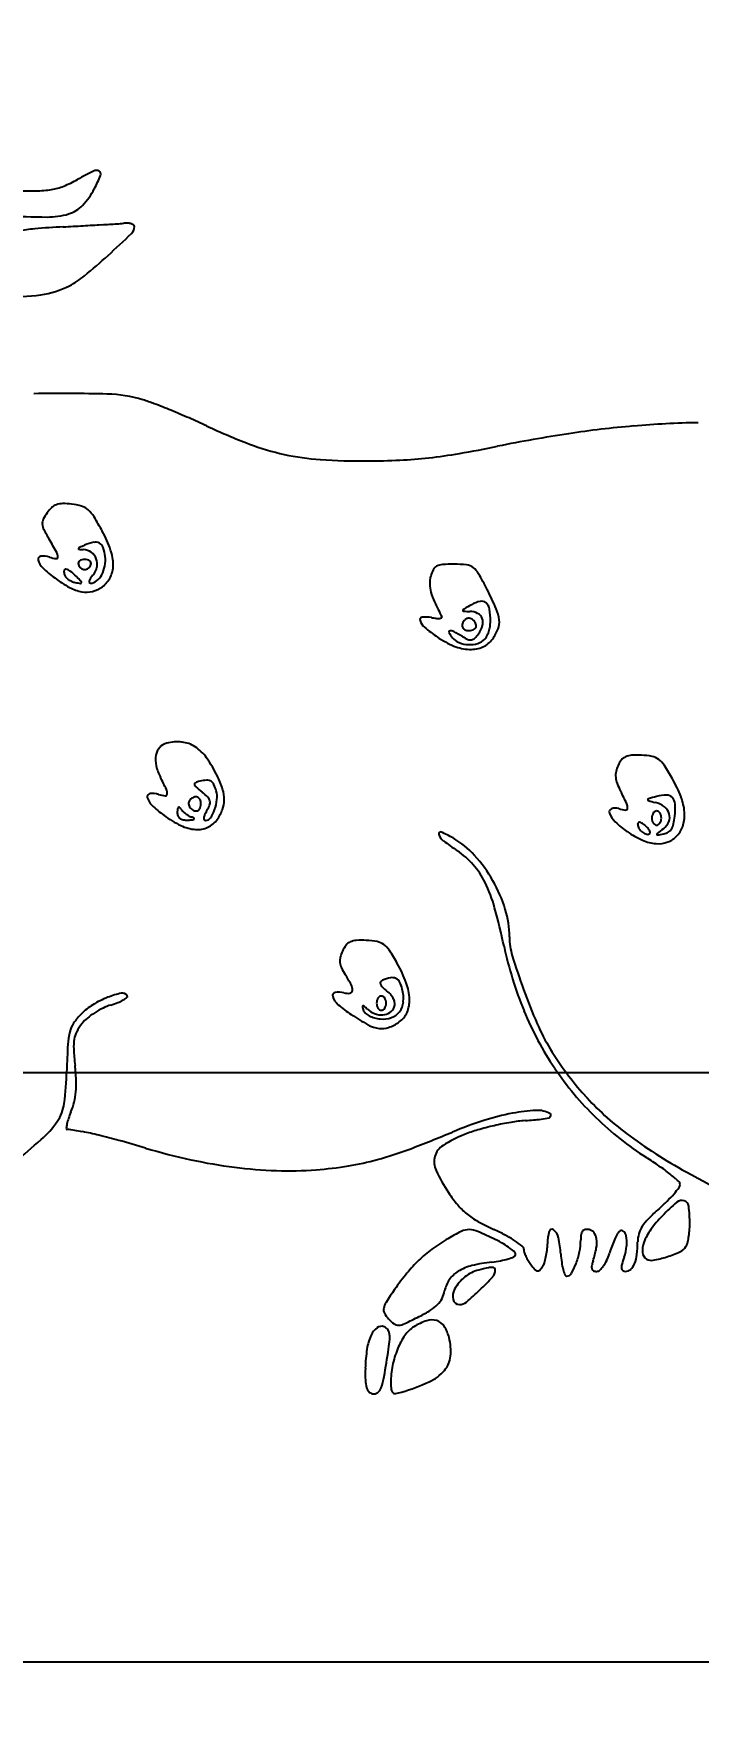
# Model space of a CAD drawing. Header units: millimetres. Extents: x 56222 to 3066687, y -650199 to -121287.
# Drawn here: x 140402.268 to 140404.017, y -185772.403 to -185767.96 of the extents above; entities that cross this region are included whole.
import ezdxf
from ezdxf import colors
from ezdxf.entities.mleader import LeaderData, LeaderLine
from ezdxf.math import Vec2, Vec3

# ---------------------------------------------------------------- set-up
doc = ezdxf.new("R2010")
doc.units = ezdxf.units.MM
doc.header["$MEASUREMENT"] = 0
doc.layers.add('$TD_AUDIT_GENERATED_(A0BDF17)', color=32, linetype='Continuous', lineweight=30)
doc.layers.add('Text', color=7, linetype='Continuous', lineweight=15)
doc.styles.add('style4', font='ARIALN.TTF')

msp = doc.modelspace()

# ---------------------------------------------------------------- linework, layer by layer
at = {"layer": '$TD_AUDIT_GENERATED_(A0BDF17)', "linetype": 'Continuous', "lineweight": 25, "ltscale": 2}
msp.add_line((140369.3346, -185772.2438), (140406.3359, -185772.2438), dxfattribs=at)
for centre, radius, start, end in [((140402.8098, -185769.0963), 0.8655, 116.3652, 119.5034), ((140402.4325, -185768.3349), 0.0158, 60.9194, 116.3652), ((140402.0432, -185768.1687), 0.433, 332.6577, 337.8024), ((140402.4358, -185768.3289), 0.00892, 337.8024, 60.9194), ((140402.248, -185765.3449), 3.0281, 269.0066, 270.4898), ((140402.2715, -185768.0895), 0.2833, 270.4898, 278.9238), ((140402.2933, -185768.2285), 0.1427, 278.9238, 292.1936), ((140402.2276, -185768.0673), 0.3167, 292.1936, 299.5034), ((140402.2583, -185768.28), 0.1908, 316.556, 332.6578), ((140402.3362, -185768.3538), 0.0835, 286.6926, 316.556), ((140402.3226, -185766.2167), 2.2252, 266.6546, 269.5073), ((140402.2967, -185768.7826), 0.3108, 94.777, 102.748), ((140402.4845, -185771.0297), 2.5658, 93.0923, 94.777), ((140402.3051, -185768.2499), 0.1919, 269.5073, 286.6927), ((140401.0311, -185744.1264), 24.3768, 273.09235, 273.21542), ((140401.3763, -185750.2718), 18.2216, 273.21549, 273.36859), ((140401.3389, -185749.6365), 18.8581, 273.36866, 273.49288), ((140402.4349, -185767.5932), 0.868, 273.493, 274.6556), ((140402.5114, -185768.5328), 0.0748, 86.4, 94.6557), ((140402.5136, -185768.4988), 0.0407, 73.3777, 86.4001), ((140402.5188, -185768.4811), 0.0222, 55.6354, 73.3779), ((140402.508, -185768.4667), 0.0255, 313.7674, 0.0021), ((140402.5287, -185768.4667), 0.00475, 0.002, 55.6353), ((140400.1829, -185766.0393), 3.3868, 312.3371, 313.7674), ((140401.317, -185767.2841), 1.7028, 309.5846, 312.337), ((140402.2587, -185768.423), 0.225, 297.3466, 309.5845), ((140402.2103, -185768.0932), 0.5587, 267.8126, 277.9112), ((140402.2552, -185768.4162), 0.2326, 277.9113, 297.3465), ((140402.3416, -185773.7974), 4.8911, 88.5909, 90.8574), ((140402.4533, -185769.259), 0.3513, 73.0564, 88.5909), ((140402.4241, -185769.3546), 0.4513, 69.0369, 73.0564), ((140401.8492, -185770.8551), 2.0582, 67.7336, 69.0369), ((140401.7575, -185771.0791), 2.3002, 66.4359, 67.7335), ((140401.8859, -185770.7847), 1.9791, 64.9834, 66.4359), ((140403.4426, -185767.4489), 1.7022, 244.9834, 249.1133), ((140404.0678, -185771.5909), 2.6085, 94.857, 98.6386), ((140404.0625, -185771.5279), 2.5452, 91.0235, 94.8569), ((140403.0651, -185768.4382), 0.6433, 249.1134, 257.6527), ((140402.7942, -185765.6176), 3.4973, 279.7819, 281.4606), ((140404.2551, -185772.8232), 3.8549, 98.6386, 101.4606), ((140403.0656, -185768.4359), 0.6456, 257.6527, 266.173), ((140403.1376, -185767.36), 1.7239, 266.173, 270.2662), ((140403.1363, -185767.0968), 1.987, 270.2662, 272.7649), ((140403.1747, -185767.8914), 1.1916, 272.765, 276.4298), ((140403.153, -185767.6988), 1.3854, 276.4298, 279.7819), ((140402.4058, -185769.2918), 0.1249, 144.9937, 154.1438), ((140402.3691, -185769.2661), 0.08, 132.1036, 144.9937), ((140402.3411, -185769.2351), 0.0383, 109.7251, 132.1036), ((140402.3454, -185769.2471), 0.051, 91.0225, 109.7251), ((140402.3479, -185769.3919), 0.1958, 84.1447, 91.0225), ((140402.3539, -185769.3333), 0.1369, 73.0339, 84.1447), ((140402.3802, -185769.2474), 0.0471, 48.3988, 73.034), ((140402.3565, -185769.274), 0.0826, 31.4479, 48.3989), ((140402.3158, -185769.2482), 0.0249, 154.1438, 184.398), ((140402.3294, -185769.2472), 0.0386, 184.3979, 206.7855), ((140402.6879, -185769.0662), 0.4401, 206.7855, 210.5433), ((140401.7821, -185769.6253), 0.756, 28.1188, 31.4479), ((140402.1226, -185769.4433), 0.3699, 19.7539, 28.1188), ((140400.9199, -185770.1095), 1.6127, 29.1171, 30.5433), ((140402.3905, -185769.3157), 0.00454, 114.7246, 162.0648), ((140402.3877, -185769.3147), 0.00152, 162.0647, 264.2526), ((140402.4063, -185769.1292), 0.188, 264.2525, 267.635), ((140402.6181, -185769.8099), 0.5486, 113.161, 114.7247), ((140402.3969, -185769.3567), 0.0397, 55.3011, 87.635), ((140402.4536, -185769.4253), 0.1303, 102.165, 113.161), ((140402.4307, -185769.3194), 0.0219, 61.1261, 102.165), ((140402.4313, -185769.3184), 0.0208, 18.6414, 61.126), ((140402.3409, -185769.3489), 0.1162, 6.7261, 18.6414), ((140402.2876, -185769.3426), 0.00795, 96.2192, 194.1986), ((140402.3218, -185769.3339), 0.0433, 194.1986, 226.3809), ((140402.2928, -185769.3904), 0.056, 72.3933, 96.2191), ((140402.3398, -185769.242), 0.0997, 252.3934, 262.6779), ((140402.3277, -185769.3366), 0.00432, 262.678, 1.0123), ((140402.3069, -185769.3369), 0.0252, 1.0123, 29.1171), ((140402.3938, -185769.3537), 0.00819, 162.1468, 198.4371), ((140402.3949, -185769.3541), 0.0094, 129.4106, 162.1468), ((140402.4046, -185769.3501), 0.0196, 198.437, 215.28), ((140402.4068, -185769.3486), 0.0223, 215.28, 230.5937), ((140402.3986, -185769.3586), 0.0152, 104.8572, 129.4105), ((140402.4023, -185769.3727), 0.0298, 90.0021, 104.8571), ((140402.4023, -185769.3727), 0.0298, 75.1472, 90.0022), ((140402.4061, -185769.3586), 0.0152, 50.5938, 75.1471), ((140402.3979, -185769.3486), 0.0223, 309.4106, 324.7243), ((140402.4098, -185769.3541), 0.0094, 17.8575, 50.5937), ((140402.4, -185769.3501), 0.0196, 324.7242, 341.5672), ((140402.4109, -185769.3537), 0.00819, 341.5672, 17.8575), ((140402.3984, -185769.3546), 0.0371, 21.3018, 55.3011), ((140402.3969, -185769.3552), 0.0388, 348.1795, 21.3018), ((140402.3802, -185769.3463), 0.0765, 331.0906, 349.502), ((140402.3732, -185769.345), 0.0837, 349.5021, 6.7261), ((140402.4078, -185769.358), 0.0698, 333.2794, 0.151), ((140402.3597, -185769.3581), 0.118, 0.151, 19.7539), ((140403.3387, -185769.38), 0.0217, 117.6265, 152.7401), ((140403.3469, -185769.3957), 0.0393, 94.1447, 117.6266), ((140403.3743, -185769.7741), 0.4187, 90.0021, 94.1446), ((140403.3743, -185769.644), 0.2886, 83.3987, 90.0022), ((140403.4034, -185769.3926), 0.0356, 52.5371, 83.3987), ((140402.5157, -185769.1305), 0.3243, 226.3809, 233.671), ((140402.5268, -185769.1153), 0.3431, 233.671, 241.4159), ((140402.3729, -185769.3756), 0.025, 172.7208, 198.4179), ((140402.3525, -185769.373), 0.00441, 81.8599, 172.7208), ((140402.3662, -185769.3779), 0.0178, 198.4179, 222.0152), ((140402.3836, -185769.3621), 0.0414, 222.0152, 234.6039), ((140402.3499, -185769.3914), 0.023, 51.2547, 81.8599), ((140402.3877, -185769.3565), 0.0483, 234.6039, 246.3582), ((140402.2396, -185769.5288), 0.1992, 45.0021, 51.2547), ((140402.3858, -185769.3607), 0.0437, 246.3582, 259.0337), ((140402.4378, -185769.0925), 0.3168, 259.0337, 261.5888), ((140401.8813, -185769.8872), 0.706, 43.5723, 45.0021), ((140402.3917, -185769.4038), 0.00215, 261.5888, 349.1972), ((140402.4054, -185769.3502), 0.0202, 230.5937, 246.6975), ((140402.3898, -185769.4035), 0.00417, 349.1972, 43.5725), ((140402.4023, -185769.3574), 0.0123, 246.6974, 270.0022), ((140402.4023, -185769.3574), 0.0123, 270.0021, 293.3069), ((140402.3992, -185769.3502), 0.0202, 293.3068, 309.4106), ((140402.4203, -185769.4008), 0.0063, 162.5087, 203.8507), ((140402.4388, -185769.4067), 0.0257, 144.9327, 162.5086), ((140402.4176, -185769.402), 0.00333, 203.8507, 270.0021), ((140402.4176, -185769.38), 0.0254, 270.0022, 309.3275), ((140402.4891, -185769.442), 0.0872, 137.8574, 144.9328), ((140402.3921, -185769.3542), 0.0436, 317.8574, 348.1796), ((140402.3982, -185769.3562), 0.0561, 309.3275, 331.0907), ((140402.4047, -185769.3564), 0.0733, 307.3774, 333.2793), ((140403.3913, -185769.4072), 0.0809, 165.9129, 180.6912), ((140403.3915, -185769.4072), 0.081, 152.74, 165.9129), ((140403.3922, -185769.4072), 0.054, 29.6484, 52.5371), ((140402.5952, -185769.8609), 0.971, 26.8573, 29.6484), ((140402.4147, -185769.3211), 0.1088, 241.4159, 259.6419), ((140402.4071, -185769.3626), 0.0666, 259.6419, 284.1017), ((140402.406, -185769.3582), 0.0712, 284.1017, 307.3774), ((140403.3913, -185769.4072), 0.0808, 180.6912, 195.475), ((140403.4736, -185769.3844), 0.1662, 195.4749, 204.9783), ((140402.5512, -185769.8832), 1.0204, 23.7005, 26.8573), ((140403.2999, -185769.5733), 0.0787, 79.1799, 96.6847), ((140404.2448, -185769.0251), 1.0171, 204.9783, 207.4687), ((140403.3409, -185769.4951), 0.00177, 291.0731, 27.4684), ((140403.3994, -185769.4774), 0.00185, 166.1022, 266.9552), ((140403.4029, -185769.4783), 0.0055, 119.8431, 166.1022), ((140403.4235, -185769.0245), 0.4554, 266.9553, 269.0548), ((140404.1513, -185770.7827), 1.5093, 118.9653, 119.8432), ((140403.4152, -185769.527), 0.0472, 63.0821, 89.0548), ((140403.4627, -185769.5388), 0.0876, 102.7369, 118.9652), ((140403.4251, -185769.5074), 0.0252, 21.5282, 63.082), ((140403.4472, -185769.4702), 0.0172, 48.7485, 102.7369), ((140403.4407, -185769.4777), 0.0272, 8.9927, 48.7486), ((140403.2542, -185769.5072), 0.216, 0.3462, 8.9926), ((140403.3941, -185769.5131), 0.0998, 6.3075, 23.7005), ((140403.2916, -185769.502), 0.00701, 96.6847, 197.092), ((140403.3198, -185769.4933), 0.0365, 197.0919, 230.3354), ((140403.6125, -185769.1404), 0.495, 230.3354, 235.2802), ((140403.343, -185769.3482), 0.1504, 259.1799, 263.7664), ((140403.3326, -185769.4428), 0.0553, 263.7664, 273.4448), ((140403.3348, -185769.4795), 0.0185, 273.4448, 291.0733), ((140403.3638, -185769.534), 0.00307, 96.8738, 209.9246), ((140403.4442, -185769.4878), 0.0959, 209.9245, 219.6924), ((140403.3655, -185769.5483), 0.0175, 61.9188, 96.8739), ((140403.1622, -185769.9294), 0.4493, 58.5959, 61.9189), ((140403.4082, -185769.5167), 0.0127, 156.6813, 200.4648), ((140403.4074, -185769.517), 0.0118, 200.4648, 246.3377), ((140403.4265, -185769.5246), 0.0327, 135.0022, 156.6813), ((140403.4142, -185769.5015), 0.0288, 246.3377, 270.0021), ((140403.4122, -185769.5103), 0.0125, 91.7217, 135.0021), ((140403.4124, -185769.5167), 0.0189, 59.9601, 91.7218), ((140403.4142, -185769.5005), 0.0298, 270.0021, 283.9307), ((140403.4163, -185769.5091), 0.0209, 283.9307, 302.1032), ((140403.4104, -185769.5203), 0.023, 31.7451, 59.9599), ((140403.4197, -185769.5145), 0.0144, 302.1031, 324.3522), ((140403.3606, -185769.4802), 0.0977, 314.346, 323.4309), ((140403.4132, -185769.5185), 0.0197, 0.0021, 31.7452), ((140403.4252, -185769.5185), 0.00769, 324.3521, 0.0021), ((140403.3861, -185769.4991), 0.0659, 323.4309, 344.0763), ((140403.4209, -185769.5091), 0.0297, 344.0763, 21.5282), ((140403.385, -185769.5072), 0.0848, 333.7773, 342.4699), ((140403.3739, -185769.5037), 0.0965, 342.4699, 350.7769), ((140403.3902, -185769.5064), 0.0799, 350.7769, 0.3462), ((140403.3716, -185769.4794), 0.1273, 324.9937, 338.6805), ((140403.4439, -185769.5076), 0.0497, 338.6806, 6.3075), ((140403.4584, -185769.3627), 0.2245, 235.2802, 247.9471), ((140403.4047, -185769.5205), 0.0446, 219.6923, 247.9222), ((140403.4198, -185769.4579), 0.1218, 247.9471, 267.9676), ((140403.4153, -185769.4944), 0.0728, 247.9222, 267.476), ((140403.4554, -185769.4492), 0.1133, 238.596, 246.7833), ((140403.4175, -185769.5376), 0.0171, 246.7833, 279.9136), ((140403.4153, -185769.4942), 0.073, 267.476, 287.0009), ((140403.4184, -185769.4984), 0.0813, 267.9675, 293.2352), ((140403.4176, -185769.5385), 0.0161, 279.9136, 314.3459), ((140403.4235, -185769.5208), 0.0451, 287.001, 315.0022), ((140403.4268, -185769.5181), 0.0599, 293.2352, 324.9936), ((140403.434, -185769.5314), 0.0302, 315.0021, 333.7773), ((140402.6328, -185769.8663), 0.0436, 138.999, 169.3865), ((140402.6271, -185769.8614), 0.036, 103.9539, 138.999), ((140402.646, -185769.9376), 0.1146, 83.7462, 103.9539), ((140402.65, -185769.9018), 0.0786, 56.9396, 83.7461), ((140402.6314, -185769.9303), 0.1126, 35.4181, 56.9395), ((140402.6568, -185769.8708), 0.068, 169.3866, 192.7544), ((140402.7149, -185769.8577), 0.1276, 192.7544, 207.3465), ((140402.4472, -185770.0613), 0.3386, 25.9473, 35.4181), ((140403.8758, -185769.917), 0.0768, 155.5067, 168.0799), ((140403.8669, -185769.9129), 0.067, 140.8496, 155.5067), ((140403.8376, -185769.8891), 0.0293, 113.6647, 140.8496), ((140403.8445, -185769.9047), 0.0463, 93.3891, 113.6646), ((140403.857, -185770.117), 0.259, 87.7185, 93.3892), ((140403.8598, -185770.0479), 0.1899, 79.0954, 87.7185), ((140403.8877, -185769.9032), 0.0425, 52.9046, 79.0954), ((140403.8751, -185769.9198), 0.0633, 32.9234, 52.9046), ((140403.4092, -185770.2215), 0.6183, 29.1776, 32.9233), ((140401.7134, -185770.3756), 0.9999, 25.2924, 27.3465), ((140402.695, -185769.9341), 0.00383, 112.2758, 192.4829), ((140402.7028, -185769.9324), 0.0118, 192.483, 228.3462), ((140402.7212, -185769.9978), 0.0727, 102.7785, 112.2759), ((140402.7315, -185770.0435), 0.1196, 93.7595, 102.7785), ((140402.725, -185769.9442), 0.0201, 59.9941, 93.7596), ((140402.7256, -185769.9432), 0.0188, 24.7616, 59.994), ((140402.6503, -185769.9779), 0.1017, 14.6572, 24.7615), ((140402.5198, -185770.026), 0.2579, 17.6932, 25.9473), ((140403.8483, -185769.9112), 0.0487, 168.0799, 185.7637), ((140403.8635, -185769.9097), 0.064, 185.7637, 200.7618), ((140403.9841, -185769.8639), 0.193, 200.7617, 207.3466), ((140403.6156, -185770.1063), 0.382, 21.2291, 29.1777), ((140402.5749, -185769.9672), 0.00795, 96.2192, 194.1986), ((140402.6091, -185769.9585), 0.0433, 194.1986, 226.3809), ((140402.5801, -185770.0149), 0.056, 72.3933, 96.2191), ((140402.6225, -185769.8814), 0.0841, 252.3933, 264.2132), ((140402.6145, -185769.96), 0.00509, 264.2133, 354.2652), ((140402.5967, -185769.9582), 0.023, 354.2652, 25.2924), ((140402.6884, -185769.9843), 0.0125, 135.0021, 178.2826), ((140402.7027, -185769.9986), 0.0327, 113.323, 135.0021), ((140402.6948, -185769.9803), 0.0127, 69.5395, 113.323), ((140403.0503, -185769.5416), 0.5347, 228.3463, 230.6504), ((140402.6951, -185769.9794), 0.0118, 23.6666, 69.5395), ((140402.6796, -185769.9862), 0.0288, 0.0022, 23.6666), ((140402.5935, -185770.0988), 0.1858, 44.3908, 50.6505), ((140402.7105, -185769.9843), 0.0221, 14.4087, 44.3908), ((140402.7153, -185769.9831), 0.0171, 338.721, 14.4087), ((140402.6306, -185769.9613), 0.1206, 340.496, 353.462), ((140402.6883, -185769.968), 0.0625, 353.462, 14.6572), ((140402.6975, -185769.9756), 0.0723, 339.2406, 359.8544), ((140402.678, -185769.9755), 0.0918, 359.8544, 17.6932), ((140402.859, -185770.4458), 1.0736, 25.3724, 27.3465), ((140403.8869, -185769.9756), 0.00301, 105.4007, 168.5028), ((140403.8858, -185769.9754), 0.00198, 168.5028, 254.0834), ((140404.2004, -185768.8725), 1.1489, 254.0833, 255.0722), ((140404.3604, -185771.6947), 1.7862, 104.6852, 105.4008), ((140403.8872, -185770.0473), 0.067, 52.4085, 75.0723), ((140403.9356, -185770.0737), 0.1104, 90.9683, 104.6853), ((140403.9341, -185769.9834), 0.0201, 42.6057, 90.9684), ((140403.9288, -185769.9882), 0.0272, 3.2181, 42.6057), ((140403.8361, -185770.0206), 0.1454, 4.8852, 21.2291), ((140402.803, -185769.755), 0.3243, 226.3809, 233.671), ((140402.779, -185769.7877), 0.2838, 233.6711, 244.1519), ((140402.7183, -185770.0087), 0.0722, 172.7224, 179.5008), ((140402.6717, -185770.0083), 0.0256, 179.5008, 201.2405), ((140402.6527, -185770.0003), 0.00601, 130.914, 172.7223), ((140402.6621, -185770.012), 0.0153, 201.2405, 233.2138), ((140402.6502, -185769.9975), 0.00229, 50.5395, 130.914), ((140402.6393, -185770.0108), 0.0194, 33.7397, 50.5396), ((140402.6653, -185770.0077), 0.0207, 233.2138, 259.7368), ((140402.684, -185769.9809), 0.0343, 213.7396, 226.3974), ((140402.7145, -185769.9489), 0.0784, 226.3974, 233.2138), ((140402.672, -185769.9709), 0.0581, 259.7369, 272.0117), ((140402.7171, -185769.9454), 0.0829, 233.2138, 239.9132), ((140402.6656, -185769.7878), 0.2413, 272.0117, 274.9167), ((140402.7026, -185769.9705), 0.0539, 239.9131, 249.1621), ((140402.6948, -185769.9845), 0.0189, 178.2825, 210.0442), ((140402.6984, -185769.9824), 0.023, 210.0444, 238.2591), ((140402.6664, -185770.0656), 0.0479, 60.1143, 69.1621), ((140402.6966, -185769.9853), 0.0197, 238.259, 270.0022), ((140402.6856, -185770.0208), 0.0074, 274.9168, 310.9142), ((140402.6895, -185770.0253), 0.00146, 310.914, 60.1143), ((140402.6966, -185769.9973), 0.00769, 270.0022, 305.6521), ((140402.6927, -185769.9918), 0.0144, 305.6521, 327.9012), ((140402.6873, -185769.9884), 0.0209, 327.9011, 346.0736), ((140402.6786, -185769.9862), 0.0298, 346.0736, 0.0022), ((140402.7409, -185770.0257), 0.0252, 154.891, 173.9823), ((140402.7226, -185770.0238), 0.00686, 173.9823, 216.5619), ((140402.7212, -185770.0249), 0.00506, 216.562, 270.0022), ((140402.8208, -185770.0632), 0.1135, 148.6444, 154.8908), ((140402.7212, -185770.0152), 0.0147, 270.0022, 326.8026), ((140402.6432, -185769.955), 0.0945, 328.6443, 338.7212), ((140402.7007, -185769.9916), 0.0619, 294.7404, 324.9937), ((140402.6486, -185769.9677), 0.1014, 326.8026, 340.496), ((140402.6544, -185769.9592), 0.1184, 324.9937, 339.2406), ((140403.7919, -185770.0075), 0.0089, 110.4905, 200.3488), ((140403.8415, -185769.9891), 0.0618, 200.3488, 226.3335), ((140403.7989, -185770.0263), 0.029, 72.3934, 110.4905), ((140403.8364, -185769.9081), 0.095, 252.3933, 263.3799), ((140403.8261, -185769.9974), 0.00515, 263.38, 353.772), ((140403.8086, -185769.9955), 0.0227, 353.772, 25.3723), ((140403.9231, -185770.0236), 0.028, 165.1598, 180.0022), ((140403.9231, -185770.0236), 0.028, 180.002, 194.8445), ((140403.9157, -185770.0217), 0.0203, 146.312, 165.1598), ((140403.911, -185770.0185), 0.0147, 123.7206, 146.312), ((140403.9076, -185770.0135), 0.00858, 90.0022, 123.7206), ((140403.9076, -185770.0135), 0.00858, 56.2837, 90.0021), ((140403.9042, -185770.0185), 0.0147, 33.6923, 56.2836), ((140403.8995, -185770.0217), 0.0203, 14.8445, 33.6923), ((140403.8921, -185770.0236), 0.028, 0.002, 14.8445), ((140403.8921, -185770.0236), 0.028, 345.1598, 0.0022), ((140403.9057, -185770.0232), 0.0366, 16.8027, 52.4085), ((140403.9118, -185770.0214), 0.0302, 336.696, 16.8027), ((140403.7997, -185770.0039), 0.1563, 347.0985, 354.5283), ((140403.7444, -185769.9986), 0.212, 354.5283, 3.2182), ((140403.8913, -185770.0159), 0.09, 343.2998, 4.8851), ((140402.7027, -185769.9452), 0.1088, 244.1519, 265.5963), ((140402.6994, -185769.9887), 0.0651, 265.5962, 294.7403), ((140403.3384, -185770.0645), 0.0045, 67.3359, 198.2609), ((140403.3687, -185770.0545), 0.0365, 198.2609, 231.9419), ((140403.2374, -185770.3063), 0.2666, 59.7527, 67.3359), ((140403.9782, -185769.8458), 0.2599, 226.3335, 235.2802), ((140403.9695, -185769.8584), 0.2445, 235.2802, 246.0009), ((140403.8641, -185770.0401), 0.00648, 140.0474, 180.002), ((140403.8771, -185770.0401), 0.0194, 180.0021, 214.0207), ((140403.8622, -185770.0385), 0.00396, 82.4706, 140.0475), ((140403.8952, -185770.0279), 0.0413, 214.0206, 233.401), ((140403.8608, -185770.0489), 0.0145, 57.2959, 82.4704), ((140403.8244, -185770.1056), 0.0819, 50.312, 57.2961), ((140403.8898, -185770.0351), 0.0323, 233.4011, 255.6436), ((140403.8279, -185770.1014), 0.0764, 43.2245, 50.312), ((140403.8839, -185770.0581), 0.00858, 255.6435, 315.0021), ((140403.8543, -185770.0766), 0.0402, 31.7657, 43.2245), ((140403.8697, -185770.0671), 0.022, 16.4361, 31.7657), ((140403.8876, -185770.0618), 0.00335, 315.0021, 16.4362), ((140403.9157, -185770.0256), 0.0203, 194.8445, 213.6923), ((140403.911, -185770.0287), 0.0147, 213.6923, 236.2836), ((140403.9076, -185770.0338), 0.00858, 236.2837, 270.0021), ((140403.9076, -185770.0338), 0.00858, 270.0022, 303.7206), ((140403.9109, -185770.0664), 0.00309, 127.7343, 184.5627), ((140403.9094, -185770.0665), 0.00152, 184.5628, 278.7877), ((140405.0017, -185771.4759), 1.7854, 127.0801, 127.7344), ((140403.773, -185769.1842), 0.8943, 278.7876, 279.8737), ((140403.9042, -185770.0287), 0.0147, 303.7206, 326.312), ((140403.8995, -185770.0256), 0.0203, 326.312, 345.1598), ((140403.8979, -185770.0154), 0.0453, 307.08, 336.6962), ((140403.9207, -185770.0329), 0.0328, 279.8738, 302.0366), ((140403.9143, -185770.0264), 0.0642, 290.6156, 317.8575), ((140403.924, -185770.0382), 0.0266, 302.0365, 327.9999), ((140403.9093, -185770.029), 0.044, 327.9999, 347.0985), ((140403.9083, -185770.021), 0.0723, 317.8575, 343.2997), ((140403.694, -185769.6391), 0.564, 231.9419, 236.5068), ((140403.251, -185770.283), 0.2396, 42.2114, 59.7527), ((140403.2667, -185770.2848), 0.2102, 41.2096, 56.5068), ((140403.9143, -185769.9823), 0.1089, 246.0009, 265.623), ((140403.9115, -185770.0191), 0.072, 265.623, 290.6155), ((140403.2638, -185770.2873), 0.2141, 26.1196, 41.2096), ((140403.1496, -185770.375), 0.3765, 29.7098, 42.2114), ((140403.1116, -185770.362), 0.3836, 15.4801, 26.1196), ((140403.1481, -185770.3759), 0.3782, 17.2336, 29.7097), ((140401.8532, -185770.7105), 1.6893, 11.9408, 15.48), ((140403.2746, -185770.3366), 0.2458, 0.0022, 17.2335), ((140403.6906, -185770.3366), 0.1703, 180.0022, 196.9361), ((140403.1692, -185770.4138), 0.0971, 155.5067, 165.8494), ((140403.1503, -185770.4052), 0.0763, 141.9642, 155.5067), ((140403.1132, -185770.3762), 0.0292, 114.2262, 141.9641), ((140403.1197, -185770.3906), 0.045, 93.2744, 114.2262), ((140403.1326, -185770.6162), 0.271, 87.7185, 93.2745), ((140403.1355, -185770.5433), 0.198, 79.377, 87.7185), ((140403.1641, -185770.391), 0.043, 53.4834, 79.3769), ((140403.1529, -185770.4061), 0.0618, 33.2458, 53.4835), ((140402.7189, -185770.6905), 0.5807, 29.3436, 33.2458), ((140404.4641, -185770.1583), 0.9792, 191.9408, 202.3655), ((140403.1128, -185770.3996), 0.0389, 165.8494, 186.3286), ((140403.1177, -185770.3991), 0.0439, 186.3286, 205.318), ((140403.2065, -185770.3571), 0.1421, 205.318, 213.2359), ((140402.9152, -185770.5802), 0.3555, 20.2563, 29.3437), ((140405.1992, -185769.8772), 1.7472, 196.9361, 200.0012), ((140402.7914, -185770.6291), 0.3542, 28.1492, 33.236), ((140403.0781, -185770.4757), 0.029, 356.399, 28.1491), ((140403.1869, -185770.4581), 0.00658, 149.799, 202.0352), ((140403.2023, -185770.4518), 0.0232, 202.0352, 225.3687), ((140403.19, -185770.4599), 0.0101, 111.9613, 149.7991), ((140403.2976, -185770.3553), 0.1589, 225.3686, 231.0033), ((140403.2309, -185770.5614), 0.1196, 101.4008, 111.9612), ((140403.2119, -185770.467), 0.0234, 66.0117, 101.4008), ((140403.2131, -185770.4643), 0.0204, 27.3346, 66.0117), ((140403.1543, -185770.4947), 0.0865, 14.0914, 27.3346), ((140403.1184, -185770.5052), 0.1389, 1.9241, 20.2562), ((140402.5125, -185770.6588), 0.1689, 121.5926, 135.0022), ((140402.5566, -185770.7306), 0.2532, 111.6928, 121.5926), ((140402.5102, -185770.6453), 0.1354, 106.6808, 116.0896), ((140402.5439, -185770.6986), 0.2187, 101.9124, 111.6928), ((140402.4033, -185770.2884), 0.2372, 286.6807, 291.363), ((140402.4491, -185770.4056), 0.1113, 291.3629, 299.6054), ((140402.5018, -185770.4989), 0.0146, 31.7197, 101.9123), ((140402.4725, -185770.4467), 0.064, 299.6053, 309.8057), ((140402.5111, -185770.4931), 0.00362, 309.8056, 31.7196), ((140403.0628, -185770.4909), 0.00819, 100.7313, 198.7661), ((140403.1011, -185770.4779), 0.0486, 198.7662, 229.3277), ((140403.0712, -185770.5349), 0.053, 75.3472, 100.7312), ((140403.2961, -185770.2509), 0.3478, 229.3277, 236.4828), ((140403.0949, -185770.4443), 0.0406, 255.3471, 278.126), ((140403.0995, -185770.477), 0.00756, 278.126, 356.3991), ((140403.1986, -185770.5108), 0.028, 165.1598, 180.0022), ((140403.1986, -185770.5108), 0.028, 180.002, 194.8445), ((140403.1912, -185770.5089), 0.0203, 146.312, 165.1598), ((140403.1865, -185770.5057), 0.0147, 123.7206, 146.312), ((140403.1831, -185770.5007), 0.00858, 90.0022, 123.7206), ((140403.1831, -185770.5007), 0.00858, 56.2837, 90.0021), ((140403.1797, -185770.5057), 0.0147, 33.6923, 56.2836), ((140403.175, -185770.5089), 0.0203, 14.8445, 33.6923), ((140403.1676, -185770.5108), 0.028, 0.002, 14.8445), ((140403.1676, -185770.5108), 0.028, 345.1598, 0.0022), ((140403.1446, -185770.5443), 0.0843, 40.6305, 51.0033), ((140403.1738, -185770.5191), 0.0457, 24.234, 40.6306), ((140403.186, -185770.5137), 0.0324, 4.3477, 24.2341), ((140403.1949, -185770.513), 0.0235, 339.0085, 4.3478), ((140403.1898, -185770.5027), 0.0514, 323.4879, 355.117), ((140403.1396, -185770.4984), 0.1017, 355.117, 14.0914), ((140403.177, -185770.5032), 0.0803, 336.6752, 1.9241), ((140405.0542, -185769.93), 1.5929, 200.0012, 203.5053), ((140402.5098, -185770.6561), 0.165, 135.0021, 145.7898), ((140402.4681, -185770.6212), 0.0922, 129.5333, 141.8136), ((140402.5395, -185770.7078), 0.2044, 122.7621, 129.5334), ((140402.5449, -185770.716), 0.2142, 116.0897, 122.7621), ((140403.443, -185770.0291), 0.6139, 236.4827, 241.2763), ((140403.1349, -185770.5194), 0.00188, 105.9824, 192.9398), ((140403.2798, -185770.4862), 0.1505, 192.9398, 196.7719), ((140403.1353, -185770.5209), 0.00342, 49.06, 105.9824), ((140403.1506, -185770.5251), 0.0156, 196.7719, 230.1053), ((140402.9472, -185770.7378), 0.2906, 46.6704, 49.06), ((140403.1762, -185770.4945), 0.0555, 230.1053, 243.0632), ((140403.1854, -185770.4853), 0.0566, 226.6704, 249.4204), ((140403.1849, -185770.4774), 0.0746, 243.0632, 254.4508), ((140403.189, -185770.4625), 0.0902, 254.4509, 264.3327), ((140403.1833, -185770.4909), 0.0507, 249.4204, 274.1294), ((140403.1912, -185770.5128), 0.0203, 194.8445, 213.6923), ((140403.1865, -185770.516), 0.0147, 213.6923, 236.2836), ((140403.1831, -185770.521), 0.00858, 236.2837, 270.0021), ((140403.1871, -185770.482), 0.0705, 264.3327, 288.7812), ((140403.1831, -185770.521), 0.00858, 270.0022, 303.7206), ((140403.1841, -185770.5016), 0.0399, 274.1294, 302.5146), ((140403.1797, -185770.516), 0.0147, 303.7206, 326.312), ((140403.175, -185770.5128), 0.0203, 326.312, 345.1598), ((140403.1602, -185770.4601), 0.1221, 290.0944, 305.0105), ((140403.1902, -185770.5112), 0.0285, 302.5147, 339.0085), ((140403.1956, -185770.507), 0.0442, 288.7811, 323.4879), ((140403.1963, -185770.5115), 0.0593, 305.0106, 336.6752), ((140404.3437, -185770.2078), 0.8491, 202.3655, 213.9667), ((140402.5286, -185770.6282), 0.1708, 165.773, 176.9876), ((140402.4331, -185770.604), 0.0723, 145.7898, 165.773), ((140402.4889, -185770.6248), 0.1155, 170.4606, 183.2209), ((140402.44, -185770.6166), 0.066, 152.1158, 170.4607), ((140402.5078, -185770.6525), 0.1427, 141.8136, 152.1157), ((140403.1904, -185770.4901), 0.0882, 241.2762, 261.35), ((140403.1847, -185770.5271), 0.0507, 261.3499, 290.0944), ((140404.0953, -185770.3471), 0.5473, 203.5053, 211.2794), ((140404.893, -185770.7526), 2.5385, 176.9875, 178.5503), ((140403.2366, -185770.5827), 0.8645, 183.2209, 186.1147), ((140404.3249, -185770.2076), 0.8158, 211.2795, 221.9604), ((140401.5523, -185770.6681), 0.8032, 352.3696, 358.5503), ((140401.8155, -185770.735), 0.5648, 2.2181, 6.1147), ((140404.3179, -185770.2253), 0.818, 213.9666, 225.8007), ((140402.134, -185770.7226), 0.246, 354.9669, 2.2181), ((140402.2399, -185770.7602), 0.1096, 325.5097, 352.3696), ((140402.2103, -185770.7314), 0.1691, 337.3257, 346.4072), ((140402.1968, -185770.7282), 0.183, 346.4072, 354.9669), ((140404.282, -185770.2461), 0.7583, 221.9603, 233.244), ((140402.1222, -185770.6793), 0.2523, 311.0344, 325.5098), ((140402.4875, -185770.8579), 0.1351, 161.0452, 167.5907), ((140402.6317, -185770.9075), 0.2876, 157.3257, 161.0452), ((140403.758, -185771.7742), 1.0022, 107.747, 112.749), ((140403.6471, -185771.4277), 0.6384, 100.7344, 107.7471), ((140403.6486, -185771.5697), 0.7556, 99.5008, 102.905), ((140403.5945, -185771.2467), 0.4281, 94.2913, 99.5007), ((140403.6158, -185771.2627), 0.4705, 93.0732, 100.7344), ((140403.4499, -185769.3188), 1.5051, 274.2913, 275.8733), ((140403.5942, -185770.8597), 0.0669, 60.7695, 93.0731), ((140403.5917, -185770.6972), 0.1195, 275.8733, 285.9774), ((140403.6226, -185770.8054), 0.00693, 285.9775, 346.2694), ((140403.6244, -185770.8058), 0.00518, 346.2694, 60.7696), ((140404.3282, -185770.2147), 0.8327, 225.8007, 237.4775), ((140395.2352, -185762.7664), 10.7425, 310.06246, 311.03442), ((140402.4462, -185770.8488), 0.0928, 167.5907, 174.5438), ((140402.3565, -185770.8403), 0.00268, 174.5437, 263.2924), ((140402.2858, -185771.4412), 0.6024, 79.4585, 83.2924), ((140402.2334, -185771.7231), 0.8892, 76.595, 79.4585), ((140402.1097, -185772.2419), 1.4224, 74.3905, 76.5949), ((140401.2947, -185775.1592), 4.4515, 73.4485, 74.3904), ((140402.1041, -185767.8298), 3.2748, 290.6286, 292.749), ((140403.5421, -185771.2028), 0.3736, 112.0756, 121.7423), ((140403.5412, -185771.2005), 0.3712, 106.3245, 112.0755), ((140403.6459, -185771.558), 0.7436, 102.9051, 106.3244), ((140404.6254, -185769.7865), 1.332, 233.2439, 241.2758), ((140403.0349, -185769.3034), 1.6574, 253.4485, 257.7104), ((140402.9091, -185769.9684), 0.9897, 285.4587, 290.6287), ((140403.3759, -185770.9282), 0.0539, 164.6929, 205.1326), ((140403.3716, -185770.927), 0.0494, 121.7422, 164.6929), ((140403.3644, -185771.7262), 0.9599, 55.0492, 57.4775), ((140402.9631, -185769.6333), 1.3198, 257.7104, 262.766), ((140402.9457, -185769.7702), 1.1818, 262.766, 268.1128), ((140402.9387, -185769.9832), 0.9687, 268.1128, 274.3192), ((140402.9362, -185769.9509), 1.0011, 274.3192, 279.2005), ((140402.9814, -185770.2297), 0.7186, 279.2006, 285.4587), ((140403.7409, -185770.757), 0.4571, 205.1326, 213.5215), ((140403.5858, -185771.4094), 0.5735, 51.4773, 55.0491), ((140403.5227, -185771.4887), 0.6748, 48.9938, 51.4773), ((140407.0016, -185765.4505), 6.2764, 241.27582, 243.81919), ((140403.7085, -185770.8002), 0.324, 319.0958, 322.8816), ((140403.9579, -185770.9881), 0.0115, 2.8849, 48.9937), ((140403.9569, -185770.9882), 0.0125, 322.8815, 2.8848), ((140403.6605, -185770.8103), 0.3606, 213.5215, 219.9415), ((140403.5187, -185770.929), 0.1757, 219.9415, 230.9336), ((140403.5714, -185770.6626), 0.5183, 311.3575, 314.6032), ((140404.3438, -185771.4838), 0.5902, 130.466, 135.5393), ((140403.6995, -185770.7925), 0.3359, 314.6032, 319.0957), ((140403.9744, -185771.0507), 0.0209, 73.5777, 130.4661), ((140403.9756, -185771.0465), 0.0166, 6.5242, 73.5778), ((140403.5807, -185771.0917), 0.414, 0.0021, 6.5242), ((140403.5351, -185770.9088), 0.2017, 230.9336, 241.0399), ((140403.7203, -185770.5741), 0.5842, 241.04, 245.6115), ((140403.9781, -185771.1684), 0.129, 135.4689, 147.2788), ((140404.2667, -185771.4524), 0.534, 131.3575, 135.4688), ((140404.1525, -185771.296), 0.3221, 135.5393, 143.9735), ((140403.7778, -185771.0917), 0.2169, 355.2693, 0.0022), ((140403.6316, -185771.5863), 0.5316, 120.981, 126.3711), ((140403.5927, -185771.5214), 0.4559, 115.9505, 120.981), ((140403.4134, -185771.1531), 0.0463, 88.9567, 115.9504), ((140403.4132, -185771.1673), 0.0605, 66.7112, 88.9566), ((140403.0366, -185772.0422), 1.013, 63.8585, 66.7112), ((140403.2615, -185771.5861), 0.5269, 61.9528, 65.6116), ((140403.3396, -185771.4249), 0.3254, 59.5914, 63.8585), ((140403.3602, -185771.4009), 0.3171, 56.6011, 61.9529), ((140403.375, -185771.3784), 0.2902, 51.9383, 56.6011), ((140403.7485, -185771.1443), 0.1283, 165.0297, 179.7389), ((140403.6317, -185771.1131), 0.00743, 52.5333, 165.0298), ((140403.6145, -185771.1355), 0.0356, 12.3451, 52.5333), ((140403.3674, -185771.1895), 0.2886, 3.7348, 12.3451), ((140403.5527, -185771.1337), 0.1551, 348.4881, 0.0022), ((140403.8088, -185771.1337), 0.101, 171.562, 180.0022), ((140403.7264, -185771.1214), 0.0177, 140.9062, 171.5621), ((140403.7209, -185771.117), 0.0106, 98.1935, 140.9063), ((140403.7237, -185771.1363), 0.0301, 78.5496, 98.1935), ((140403.7252, -185771.1285), 0.0222, 37.3826, 78.5496), ((140403.7159, -185771.1356), 0.0339, 7.4547, 37.3827), ((140403.6728, -185771.1413), 0.0774, 349.1563, 7.4547), ((140404.1148, -185771.2725), 0.347, 156.3433, 159.4932), ((140404.081, -185771.2577), 0.3101, 153.3556, 156.3432), ((140403.8319, -185771.1328), 0.0314, 137.3011, 153.3555), ((140403.8148, -185771.1169), 0.00809, 53.849, 137.3012), ((140403.8076, -185771.1268), 0.0203, 11.1616, 53.849), ((140403.739, -185771.1403), 0.0902, 353.8865, 11.1616), ((140403.5721, -185771.1391), 0.2855, 353.2896, 0.0021), ((140403.9331, -185771.1391), 0.0754, 163.7496, 180.0021), ((140403.9318, -185771.1387), 0.0741, 147.2789, 163.7496), ((140404.0035, -185771.1877), 0.1379, 143.9736, 159.8745), ((140403.8148, -185771.0973), 0.1795, 345.4962, 350.4196), ((140403.7847, -185771.0923), 0.21, 350.4196, 355.2693), ((140403.525, -185771.4415), 0.3518, 126.3711, 133.7155), ((140403.4096, -185771.3057), 0.1871, 53.1339, 59.5915), ((140403.4722, -185771.0383), 0.1521, 287.0997, 293.1787), ((140403.4309, -185771.2772), 0.1515, 46.9211, 53.1339), ((140403.5291, -185771.1713), 0.00746, 293.1787, 347.5199), ((140403.5298, -185771.1714), 0.00674, 347.5199, 46.9212), ((140403.5475, -185771.1581), 0.0104, 0.0021, 51.9383), ((140403.5833, -185771.1581), 0.0254, 180.0021, 198.1229), ((140403.6561, -185771.1343), 0.1021, 198.1228, 204.5669), ((140403.6716, -185771.1272), 0.1191, 204.5669, 210.7714), ((140403.4612, -185771.1459), 0.1586, 342.3321, 348.0969), ((140403.4374, -185771.1409), 0.1829, 348.0969, 353.6826), ((140403.456, -185771.143), 0.1642, 353.6826, 359.7389), ((140403.9439, -185771.1519), 0.2891, 183.7349, 188.1924), ((140403.5058, -185771.1241), 0.203, 339.0783, 348.4881), ((140403.4911, -185771.1065), 0.2624, 341.7839, 349.1563), ((140403.639, -185771.1237), 0.1514, 334.8482, 342.2803), ((140404.1724, -185771.2941), 0.4085, 159.4932, 162.2802), ((140404.1273, -185771.2853), 0.3231, 160.7835, 164.3843), ((140403.699, -185771.136), 0.1304, 340.7835, 353.8865), ((140403.7648, -185771.1618), 0.0916, 337.6246, 353.2896), ((140403.9335, -185771.162), 0.0633, 159.8745, 184.5778), ((140403.8926, -185771.1653), 0.0223, 184.5779, 238.2847), ((140403.8357, -185770.8686), 0.325, 281.1586, 287.6565), ((140403.8404, -185770.8834), 0.3095, 287.6565, 294.5359), ((140403.9537, -185771.1316), 0.0367, 294.5359, 327.598), ((140403.9582, -185771.1344), 0.0314, 327.5981, 345.4961), ((140403.7798, -185771.653), 0.6831, 140.7945, 145.3141), ((140403.5411, -185771.4584), 0.3751, 133.7155, 140.7946), ((140403.425, -185771.2816), 0.0763, 121.3801, 145.4387), ((140403.4517, -185771.3253), 0.1275, 103.7033, 121.3801), ((140403.461, -185771.3026), 0.0921, 103.6938, 129.0305), ((140403.5209, -185771.6092), 0.4198, 96.4253, 103.7033), ((140403.7345, -185772.4249), 1.2473, 102.4724, 103.6937), ((140403.4754, -185771.2538), 0.0478, 89.4979, 102.4723), ((140403.4393, -185770.8847), 0.3093, 276.4253, 280.7479), ((140403.4758, -185771.2128), 0.00683, 42.3502, 89.4978), ((140403.4567, -185771.2133), 0.0261, 317.6342, 359.6486), ((140403.4751, -185771.2134), 0.0078, 359.6487, 42.3504), ((140403.4625, -185771.0068), 0.185, 280.7479, 287.0997), ((140403.6641, -185771.1317), 0.1103, 210.7715, 217.3443), ((140403.741, -185771.073), 0.2071, 217.3441, 222.0248), ((140403.5959, -185771.2038), 0.0117, 222.0248, 259.9348), ((140403.595, -185771.2086), 0.0068, 259.9348, 315.4953), ((140403.5543, -185771.1685), 0.064, 315.4952, 326.2145), ((140403.5744, -185771.182), 0.0398, 326.2145, 342.332), ((140403.8122, -185771.1709), 0.1561, 188.1924, 195.2643), ((140403.773, -185771.1816), 0.1155, 195.2643, 202.5295), ((140403.6713, -185771.2238), 0.00534, 202.5296, 270.0022), ((140403.6713, -185771.2155), 0.0136, 270.0022, 329.9063), ((140403.5291, -185771.1331), 0.178, 329.9064, 339.0784), ((140403.7528, -185771.2052), 0.0163, 168.8398, 198.4206), ((140403.8482, -185771.224), 0.1136, 161.7839, 168.8398), ((140403.7446, -185771.2079), 0.00766, 198.4206, 246.8658), ((140403.7497, -185771.1959), 0.0207, 246.8657, 270.0021), ((140403.7497, -185771.2042), 0.0124, 270.0021, 311.8627), ((140403.7155, -185771.166), 0.0636, 311.8627, 324.3673), ((140403.6895, -185771.1474), 0.0957, 324.3672, 334.8482), ((140403.8439, -185771.2061), 0.0289, 164.3843, 185.5163), ((140403.8225, -185771.2082), 0.00744, 185.5164, 236.8209), ((140403.8258, -185771.2032), 0.0134, 236.8208, 270.0022), ((140403.8258, -185771.1967), 0.0199, 270.0022, 312.9498), ((140403.8109, -185771.1807), 0.0417, 312.9498, 337.6246), ((140403.8938, -185771.1633), 0.0246, 238.2847, 281.1586), ((140404.1232, -185771.8907), 1.1007, 145.314, 147.4298), ((140403.2729, -185771.2526), 0.0782, 333.3192, 348.6922), ((140403.4279, -185771.2836), 0.0798, 145.4387, 168.6922), ((140403.4089, -185771.2821), 0.038, 150.9126, 193.5338), ((140403.4735, -185771.318), 0.1119, 129.0306, 150.9125), ((140402.948, -185770.7507), 0.7138, 310.0014, 313.8559), ((140402.9376, -185770.7398), 0.7288, 313.8559, 317.6341), ((140403.2071, -185771.3176), 0.0182, 168.3774, 208.9113), ((140403.235, -185771.3233), 0.0467, 147.4297, 168.3774), ((140403.2588, -185771.2321), 0.1019, 301.7907, 315.3001), ((140403.2863, -185771.2593), 0.0633, 315.3, 333.3192), ((140403.3886, -185771.2869), 0.0171, 193.5338, 270.0021), ((140403.3886, -185771.2758), 0.0283, 270.0021, 310.0015), ((140403.1834, -185771.3805), 0.0194, 69.0085, 127.253), ((140403.2633, -185771.2865), 0.0825, 208.9113, 222.1468), ((140403.2736, -185771.2772), 0.0964, 222.1469, 233.7973), ((140403.2272, -185771.3406), 0.0177, 233.7972, 274.5645), ((140403.2249, -185771.3122), 0.0463, 274.5644, 295.1246), ((140402.6524, -185770.0914), 1.3946, 295.1246, 296.8753), ((140403.3527, -185771.4959), 0.1577, 108.5911, 122.1489), ((140403.1034, -185770.9814), 0.3969, 296.8752, 301.7907), ((140403.3162, -185771.3873), 0.0431, 73.0159, 108.5911), ((140403.3184, -185771.3802), 0.0356, 32.8003, 73.0159), ((140403.2625, -185771.4162), 0.1021, 14.4597, 32.8002), ((140403.2808, -185771.4413), 0.137, 155.5892, 171.5382), ((140403.2027, -185771.4058), 0.0512, 127.253, 155.5892), ((140403.1827, -185771.3824), 0.0214, 39.2155, 69.0086), ((140403.1813, -185771.3835), 0.0232, 11.1795, 39.2155), ((140402.8285, -185771.3651), 0.3778, 351.452, 355.4415), ((140403.1463, -185771.3905), 0.059, 355.4415, 11.1794), ((140403.4069, -185771.4959), 0.196, 145.5379, 157.5576), ((140403.3116, -185771.4305), 0.0804, 122.1489, 145.538), ((140403.2252, -185771.4258), 0.1407, 354.1737, 14.4596), ((140403.5506, -185771.4814), 0.4098, 171.5381, 178.5833), ((140399.0966, -185770.8042), 4.1515, 350.4437, 351.4521), ((140403.4423, -185771.5105), 0.2343, 157.5576, 168.6706), ((140403.2981, -185771.4333), 0.0673, 318.9761, 354.1736), ((140403.7167, -185771.4855), 0.5759, 178.5833, 181.7898), ((140403.0196, -185771.4646), 0.1734, 340.3483, 350.4437), ((140403.4364, -185771.5093), 0.2283, 168.6707, 180.0021), ((140403.2609, -185771.4009), 0.1167, 294.2198, 318.9761), ((140403.2184, -185771.5011), 0.0773, 181.7899, 195.8868), ((140403.169, -185771.5151), 0.026, 195.8869, 223.5046), ((140403.1639, -185771.52), 0.019, 223.5046, 258.4565), ((140403.1635, -185771.5222), 0.0167, 258.4565, 306.7241), ((140403.1573, -185771.5138), 0.0272, 306.7241, 340.3483), ((140403.3886, -185771.5093), 0.1805, 180.0021, 185.8922), ((140403.2211, -185771.5266), 0.0121, 185.8922, 228.1673), ((140403.2194, -185771.5286), 0.0095, 228.1674, 278.3943), ((140403.2053, -185771.4334), 0.1058, 278.3944, 286.9854), ((140403.0568, -185770.9472), 0.6141, 286.9855, 294.2198)]:
    msp.add_arc(centre, radius, start, end, dxfattribs=at)

# ---------------------------------------------------------------- leaders
at = {"layer": 'Text', "color": 1, "lineweight": 0, "ltscale": 20}
ml = msp.add_multileader_mtext('Standard', dxfattribs=at)
ml.set_content('Painting', color=1, style='style4')
ml.set_leader_properties()
ml.build(insert=Vec2(0, 0))
ml.multileader.update_dxf_attribs({"dogleg_length": 2.0246, "arrow_head_size": 2})
ctx = ml.context
ctx.base_point, ctx.char_height, ctx.arrow_head_size, ctx.landing_gap_size, ctx.plane_origin = Vec3(140408.1781, -185766.6213), 3, 2, 0.4, Vec3(140341.1426, -185766.6213)
notes = []
notes.append((ctx, [(0, (1, 1, 0), (140406.1535, -185766.6213), (1, 0), 2.0246, [(0, [(140399.4391, -185766.6213)], 0, [])])]))
ctx.mtext.insert = Vec3(140408.5781, -185764.6803)
ml = msp.add_multileader_mtext('Standard', dxfattribs=at)
ml.set_content('See through', color=1, style='style4')
ml.set_leader_properties()
ml.build(insert=Vec2(0, 0))
ml.multileader.update_dxf_attribs({"dogleg_length": 2.0246, "arrow_head_size": 2})
ctx = ml.context
ctx.base_point, ctx.char_height, ctx.arrow_head_size, ctx.landing_gap_size, ctx.plane_origin = Vec3(140408.8981, -185770.6936), 3, 2, 0.4, Vec3(140341.8626, -185770.6936)
notes.append((ctx, [(0, (1, 1, 0), (140406.8735, -185770.6936), (1, 0), 2.0246, [(0, [(140394.8306, -185770.6936)], 0, [])])]))
ctx.mtext.insert = Vec3(140409.2981, -185768.7526)
for ctx, leaders in notes:
    for number, flags, end, landing, length, lines in leaders:
        leader = LeaderData()
        leader.index, (leader.has_last_leader_line, leader.has_dogleg_vector, leader.attachment_direction) = number, flags
        leader.last_leader_point, leader.dogleg_vector, leader.dogleg_length = Vec3(end), Vec3(landing), length
        for number, points, colour, breaks in lines:
            line = LeaderLine()
            line.index, line.vertices, line.color, line.breaks = number, Vec3.list(points), colors.encode_raw_color(colour), breaks
            leader.lines.append(line)
        ctx.leaders.append(leader)

doc.saveas('drawing.dxf')
